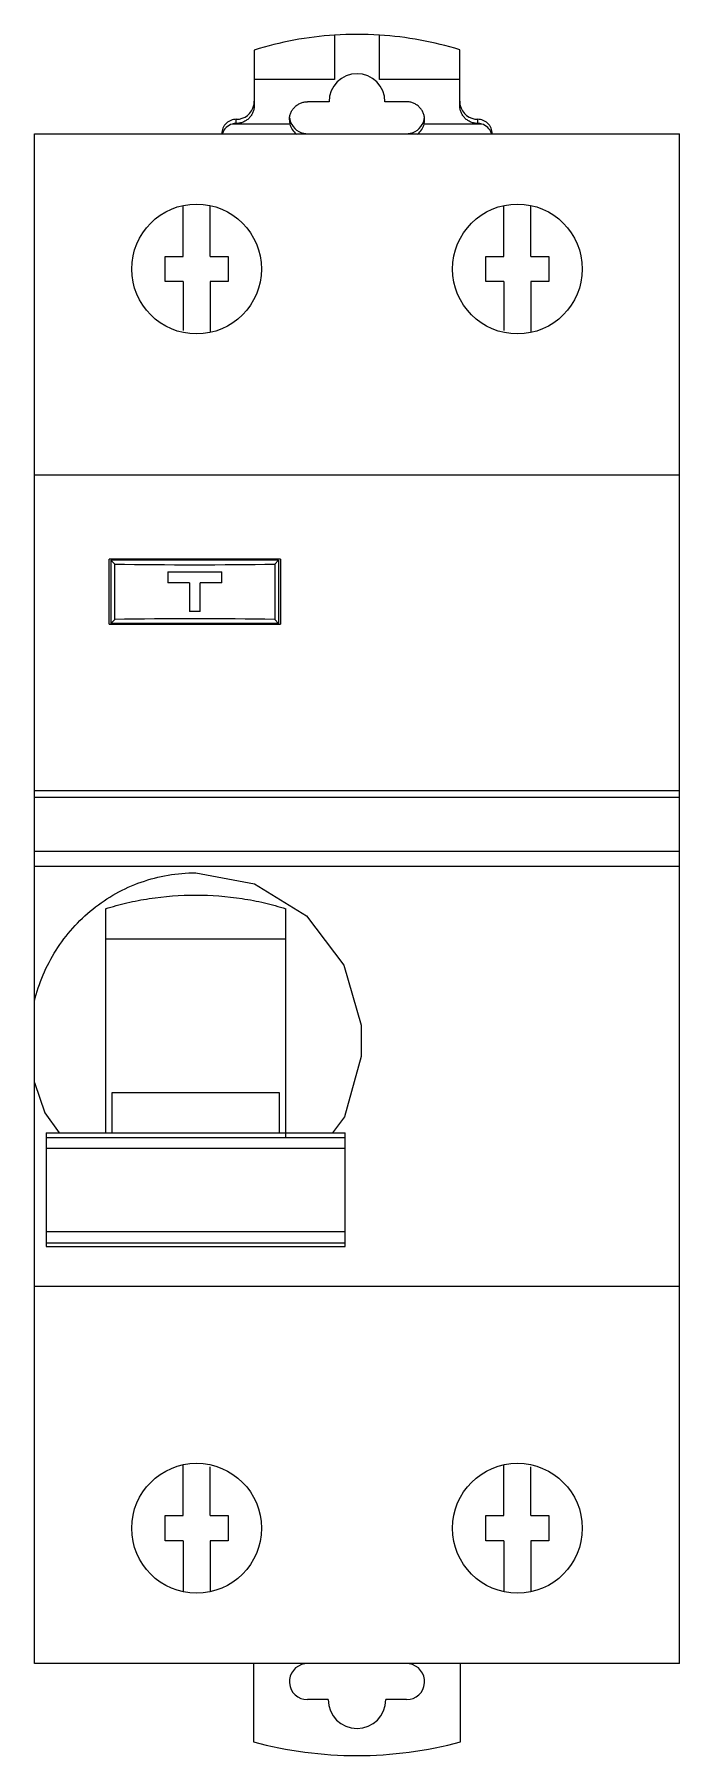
# Model space of a CAD drawing. Header units: millimetres. Extents: x 22.8 to 58.6, y 8 to 103.4.
import ezdxf

# ---------------------------------------------------------------- set-up
doc = ezdxf.new("R2010")
doc.units = ezdxf.units.MM
doc.header["$LTSCALE"] = 7.308208
doc.layers.get('0').update_dxf_attribs({"linetype": 'CONTINUOUS'})

msp = doc.modelspace()

# ---------------------------------------------------------------- linework, layer by layer
at = {"color": 7, "linetype": 'Continuous'}
for p, q in [((39.416, 103.36), (39.416, 100.902)), ((41.916, 100.902), (41.916, 103.363)), ((34.966, 102.537), (34.966, 100.902)), ((46.366, 100.902), (46.366, 102.55)), ((39.416, 100.902), (34.966, 100.902)), ((34.966, 100.901), (34.966, 99.468)), ((46.366, 100.902), (41.916, 100.902)), ((46.366, 99.468), (46.366, 100.901)), ((39.116, 99.668), (37.916, 99.668)), ((43.416, 99.668), (42.216, 99.668)), ((36.943, 98.435), (33.748, 98.435)), ((33.966, 98.465), (33.966, 98.695)), ((36.916, 98.665), (36.916, 98.666)), ((47.583, 98.435), (44.389, 98.435)), ((44.416, 98.666), (44.416, 98.666)), ((47.366, 98.465), (47.366, 98.695)), ((22.766, 13.097), (22.766, 97.897)), ((22.766, 97.897), (58.566, 97.897)), ((58.566, 13.097), (58.566, 97.897)), ((31.016, 91.097), (31.016, 93.918)), ((32.516, 91.097), (32.516, 93.918)), ((48.816, 91.097), (48.816, 93.918)), ((50.316, 91.097), (50.316, 93.918)), ((30.016, 89.697), (30.016, 91.097)), ((30.016, 91.097), (31.016, 91.097)), ((32.516, 91.097), (33.516, 91.097)), ((33.516, 91.097), (33.516, 89.697)), ((47.816, 89.697), (47.816, 91.097)), ((47.816, 91.097), (48.816, 91.097)), ((50.316, 91.097), (51.316, 91.097)), ((51.316, 91.097), (51.316, 89.697)), ((31.016, 89.697), (30.016, 89.697)), ((31.016, 89.697), (31.016, 86.983)), ((32.516, 89.697), (32.516, 86.876)), ((33.516, 89.697), (32.516, 89.697)), ((48.816, 89.697), (47.816, 89.697)), ((48.816, 89.697), (48.816, 86.983)), ((50.316, 89.697), (50.316, 86.876)), ((51.316, 89.697), (50.316, 89.697)), ((22.766, 78.997), (58.566, 78.997)), ((26.916, 70.707), (26.916, 74.307)), ((36.416, 74.307), (26.916, 74.307)), ((27.016, 74.257), (27.016, 70.757)), ((27.23, 74.042), (27.016, 74.257)), ((36.316, 74.257), (27.016, 74.257)), ((27.23, 70.971), (27.23, 74.042)), ((30.166, 73.606), (30.166, 73.006)), ((30.166, 73.606), (33.166, 73.606)), ((33.166, 73.006), (33.166, 73.606)), ((36.316, 74.257), (36.102, 74.042)), ((36.102, 74.042), (36.102, 70.971)), ((36.316, 74.257), (36.316, 70.757)), ((36.416, 74.307), (36.416, 70.707)), ((31.366, 73.006), (30.166, 73.006)), ((31.366, 73.006), (31.366, 71.406)), ((31.966, 71.406), (31.966, 73.006)), ((33.166, 73.006), (31.966, 73.006)), ((26.916, 70.707), (36.416, 70.707)), ((27.23, 70.971), (27.016, 70.757)), ((36.316, 70.757), (27.016, 70.757)), ((31.966, 71.406), (31.366, 71.406)), ((36.316, 70.757), (36.102, 70.971)), ((22.766, 61.497), (58.566, 61.497)), ((58.566, 61.097), (22.766, 61.097)), ((58.566, 58.119), (22.766, 58.119)), ((22.766, 57.299), (58.566, 57.299)), ((26.716, 54.935), (26.716, 42.509)), ((36.716, 42.288), (36.716, 54.935)), ((26.716, 53.275), (36.716, 53.275)), ((27.066, 44.741), (27.066, 42.509)), ((36.366, 44.741), (27.066, 44.741)), ((36.366, 42.509), (36.366, 44.741)), ((23.416, 42.509), (23.416, 36.214)), ((23.416, 42.509), (40.016, 42.509)), ((40.016, 42.23), (23.416, 42.23)), ((40.016, 36.214), (40.016, 42.509)), ((23.416, 41.66), (40.016, 41.66)), ((23.416, 37.042), (40.016, 37.042)), ((23.416, 36.419), (40.016, 36.419)), ((23.416, 36.214), (40.016, 36.214)), ((58.566, 33.997), (22.766, 33.997)), ((31.016, 21.297), (31.016, 24.118)), ((32.516, 21.297), (32.516, 24.011)), ((48.816, 21.297), (48.816, 24.118)), ((50.316, 21.297), (50.316, 24.011)), ((30.016, 21.297), (31.016, 21.297)), ((30.016, 19.897), (30.016, 21.297)), ((32.516, 21.297), (33.516, 21.297)), ((33.516, 21.297), (33.516, 19.897)), ((47.816, 21.297), (48.816, 21.297)), ((47.816, 19.897), (47.816, 21.297)), ((50.316, 21.297), (51.316, 21.297)), ((51.316, 21.297), (51.316, 19.897)), ((31.016, 19.897), (30.016, 19.897)), ((31.016, 19.897), (31.016, 17.076)), ((33.516, 19.897), (32.516, 19.897)), ((32.516, 19.897), (32.516, 17.076)), ((48.816, 19.897), (47.816, 19.897)), ((48.816, 19.897), (48.816, 17.076)), ((51.316, 19.897), (50.316, 19.897)), ((50.316, 19.897), (50.316, 17.076)), ((58.566, 13.097), (22.766, 13.097)), ((34.916, 13.097), (34.916, 8.762)), ((46.416, 8.762), (46.416, 13.097)), ((39.066, 11.097), (37.916, 11.097)), ((43.416, 11.097), (42.266, 11.097))]:
    msp.add_line(p, q, dxfattribs=at)
for points in [[(31.716, 56.931), (34.974, 56.326), (37.855, 54.549), (39.928, 51.817), (40.892, 48.483), (40.903, 46.743), (39.978, 43.403), (39.312, 42.509)], [(22.766, 45.3), (23.352, 43.617), (24.142, 42.509)]]:
    msp.add_lwpolyline(points, dxfattribs=at)
for centre in [(31.766, 90.397), (49.566, 90.397), (31.766, 20.597), (49.566, 20.597)]:
    msp.add_circle(centre, 3.6, dxfattribs=at)
for centre, radius, start, end in [((40.687, 84.052), 19.35, 93.76682, 107.19779), ((40.687, 84.051), 19.35, 86.35908, 93.76682), ((40.687, 84.052), 19.35, 72.93368, 86.35908), ((33.967, 99.695), 0.999, 269.9454, 347.04143), ((33.969, 99.693), 0.997, 347.11628, 359.98789), ((47.363, 99.693), 0.997, 180.012, 192.94003), ((47.365, 99.695), 0.999, 193.01476, 270.0545), ((33.964, 97.666), 0.799, 105.71907, 162.57969), ((33.966, 97.667), 0.798, 89.9978, 105.82743), ((37.923, 98.666), 1.007, 180.02649, 193.26918), ((37.913, 98.895), 0.997, 186.59912, 192.93656), ((37.914, 98.896), 0.999, 192.99454, 257.15093), ((37.913, 98.665), 0.997, 193.35247, 232.1475), ((43.417, 98.896), 0.999, 282.84907, 347.00546), ((43.418, 98.665), 0.997, 307.85247, 346.64751), ((43.408, 98.666), 1.008, 346.73579, 359.97001), ((43.418, 98.895), 0.997, 347.06332, 353.33183), ((47.366, 97.667), 0.798, 74.17174, 90.00301), ((47.367, 97.666), 0.799, 17.42022, 74.28095), ((37.916, 98.902), 1.005, 257.12441, 269.98605), ((43.415, 98.902), 1.005, 270.01395, 282.87559), ((37.916, 12.097), 1, 98.48895, 270), ((43.416, 12.097), 1, 270, 81.51088), ((40.666, 11.097), 1.6, 180, 360), ((40.666, 29.997), 22, 254.84901, 285.15099)]:
    msp.add_arc(centre, radius, start, end, dxfattribs=at)
for centre, major_axis, ratio, start_param, end_param in [((40.666, 99.668), (0, 1.554), 0.997493, -1.570796, 1.570796), ((31.666, 74.803), (15.1, 0), 0.052715, -1.868969, -1.272624), ((31.666, 70.215), (15.1, 0), 0.052408, 1.272624, 1.868969)]:
    msp.add_ellipse(centre, major_axis=major_axis, ratio=ratio, start_param=start_param, end_param=end_param, dxfattribs=at)
for points, knots in [([(34.966, 99.468), (34.966, 99.402), (34.953, 99.271), (34.896, 99.082), (34.803, 98.908), (34.678, 98.755), (34.525, 98.629), (34.351, 98.536), (34.162, 98.478), (34.031, 98.465), (33.966, 98.465)], [0, 0, 0, 0, 0.124989, 0.250006, 0.374999, 0.500006, 0.625011, 0.750004, 0.875016, 1, 1, 1, 1]), ([(36.916, 98.666), (36.916, 98.731), (36.929, 98.862), (36.986, 99.051), (37.079, 99.226), (37.204, 99.379), (37.356, 99.504), (37.53, 99.598), (37.719, 99.655), (37.85, 99.668), (37.916, 99.668)], [0, 0, 0, 0, 0.124987, 0.250005, 0.374997, 0.500002, 0.625006, 0.749999, 0.875014, 1, 1, 1, 1]), ([(44.416, 98.666), (44.416, 98.731), (44.403, 98.862), (44.346, 99.051), (44.253, 99.226), (44.128, 99.378), (43.975, 99.504), (43.801, 99.598), (43.612, 99.655), (43.481, 99.668), (43.416, 99.668)], [0, 0, 0, 0, 0.124994, 0.250027, 0.37502, 0.500043, 0.625039, 0.750004, 0.875015, 1, 1, 1, 1]), ([(47.366, 98.465), (47.3, 98.465), (47.169, 98.478), (46.98, 98.536), (46.806, 98.629), (46.653, 98.755), (46.528, 98.908), (46.436, 99.082), (46.379, 99.271), (46.366, 99.402), (46.366, 99.468)], [0, 0, 0, 0, 0.124988, 0.250005, 0.374998, 0.500004, 0.625009, 0.750002, 0.875014, 1, 1, 1, 1]), ([(33.966, 98.695), (33.913, 98.695), (33.809, 98.685), (33.658, 98.639), (33.518, 98.565), (33.396, 98.465), (33.296, 98.343), (33.222, 98.204), (33.176, 98.054), (33.166, 97.949), (33.166, 97.897)], [0, 0, 0, 0, 0.125112, 0.250297, 0.375357, 0.500391, 0.625365, 0.750255, 0.875187, 1, 1, 1, 1]), ([(48.166, 97.897), (48.166, 97.949), (48.155, 98.054), (48.11, 98.204), (48.035, 98.343), (47.935, 98.465), (47.813, 98.565), (47.674, 98.639), (47.523, 98.685), (47.418, 98.695), (47.366, 98.695)], [0, 0, 0, 0, 0.124813, 0.249744, 0.374635, 0.499609, 0.624643, 0.749703, 0.874888, 1, 1, 1, 1]), ([(22.766, 49.812), (22.887, 50.309), (23.212, 51.287), (23.93, 52.655), (24.862, 53.889), (25.984, 54.953), (27.267, 55.816), (28.677, 56.453), (30.174, 56.844), (31.202, 56.931), (31.716, 56.931)], [0, 0, 0, 0, 0.124843, 0.24978, 0.374764, 0.499797, 0.624842, 0.749879, 0.874944, 1, 1, 1, 1]), ([(26.716, 54.935), (27.105, 55.061), (27.907, 55.282), (29.57, 55.599), (30.855, 55.693), (31.716, 55.693)], [0, 0, 0, 0, 0.242083, 0.490981, 1, 1, 1, 1]), ([(31.716, 55.693), (32.577, 55.693), (33.862, 55.599), (35.524, 55.282), (36.326, 55.061), (36.716, 54.935)], [0, 0, 0, 0, 0.509019, 0.757917, 1, 1, 1, 1])]:
    msp.add_open_spline(points, degree=3, knots=knots, dxfattribs=at)

doc.saveas('drawing.dxf')
